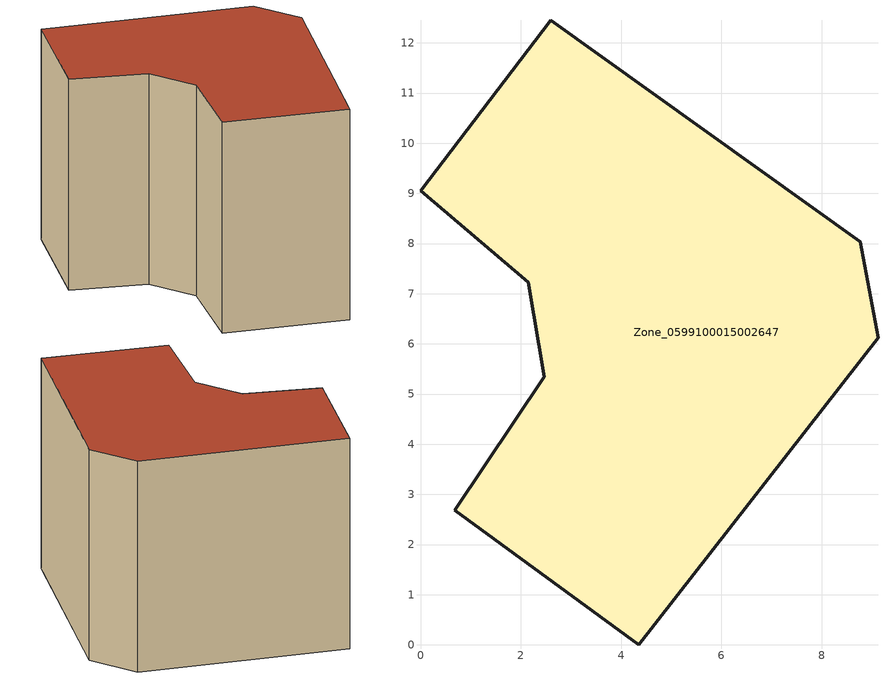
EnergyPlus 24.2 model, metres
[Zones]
Zone_0599100015002647
 floor ground (C_G): 2.6,12.45 8.77,8.03 9.12,6.12 4.35,0 0.68,2.68 2.46,5.34 2.15,7.23 0,9.05 z0.93
 wall outside (C_F): 8.77,8.03 2.6,12.45 0,9.05 2.15,7.23 2.46,5.34 0.68,2.68 4.35,0 9.12,6.12 8.77,8.03 z0.93:8.98
 roof outside (C_R): 9.12,6.12 8.77,8.03 2.6,12.45 0,9.05 2.15,7.23 2.46,5.34 0.68,2.68 4.35,0 z8.98
[BUILDING]
Pand.0599100015002647: North Axis=0; Terrain=City; Loads Convergence Tolerance Value=0.04; Temperature Convergence Tolerance Value=0.4; Solar Distribution=FullExterior; Maximum Number of Warmup Days=25; Minimum Number of Warmup Days=1
[Site:Location]
Rotterdam.The.Hague.AP_ZH_NLD Design_Conditions: Latitude=51.96; Longitude=4.45; Time Zone=1; Elevation=-4.5
[SITE:GROUNDTEMPERATURE:BUILDINGSURFACE]
18, 18, 18, 18, 18, 18, 18, 18, 18, 18, 18, 18
[MATERIAL] Thermal Absorptance=0.9; Solar Absorptance=0.7; Visible Absorptance=0.7
Name | Roughness | Thickness | Conductivity | Density | Specific Heat
G.TI.1975-1991 | MediumSmooth | 0.15 | 0.288461 | 540 | 1210
F.TI.1975-1991 | Rough | 0.3 | 0.230769 | 1920 | 840
R.TI.1975-1991 | MediumRough | 0.2 | 0.153846 | 1500 | 1000
[CONSTRUCTION]
C_G: G.TI.1975-1991
C_F: F.TI.1975-1991
C_R: R.TI.1975-1991
[ZONE]
Zone_0599100015002647: Type=1; Multiplier=1; Ceiling Height=Autocalculate; Volume=Autocalculate; Floor Area=autocalculate; Part of Total Floor Area=Yes
[ZONEINFILTRATION:DESIGNFLOWRATE]
Infil_Zone_0599100015002647: Zone or ZoneList or Space or SpaceList=Zone_0599100015002647; Schedule=AlwaysOn; Design Flow Rate Calculation Method=Flow/Area; Flow Rate per Floor Area=0.003; Constant Term Coefficient=1; Temperature Term Coefficient=0; Velocity Term Coefficient=0; Velocity Squared Term Coefficient=0
[HVACTEMPLATE:ZONE:IDEALLOADSAIRSYSTEM]
Zone_0599100015002647: Maximum Heating Supply Air Temperature=50; Minimum Cooling Supply Air Temperature=13; Maximum Heating Supply Air Humidity Ratio=0.0156; Minimum Cooling Supply Air Humidity Ratio=0.0077; Heating Limit=NoLimit; Cooling Limit=NoLimit; Dehumidification Control Type=ConstantSensibleHeatRatio; Cooling Sensible Heat Ratio=0.7; Dehumidification Setpoint=60; Humidification Control Type=None; Humidification Setpoint=30; Outdoor Air Method=None; Outdoor Air Flow Rate per Person=0.00944; Outdoor Air Flow Rate per Zone Floor Area=0; Outdoor Air Flow Rate per Zone=0; Demand Controlled Ventilation Type=None; Outdoor Air Economizer Type=NoEconomizer; Heat Recovery Type=None; Sensible Heat Recovery Effectiveness=0.7; Latent Heat Recovery Effectiveness=0.65
[ZONECONTROL:THERMOSTAT]
ThermostatControl_Zone_0599100015002647: Zone or ZoneList=Zone_0599100015002647; Control Type Schedule=DualSetpointControlType; Control 1=Thermostat_Zone_0599100015002647; Temperature Difference Between Cutout And Setpoint=0
[THERMOSTATSETPOINT:DUALSETPOINT]
Thermostat_Zone_0599100015002647: Heating Setpoint Temperature Schedule=HeatingSetpoint_Zone_0599100015002647; Cooling Setpoint Temperature Schedule=CoolingSetpoint_Zone_0599100015002647
[SCHEDULE:COMPACT]
HeatingSetpoint_Zone_0599100015002647: Through: 12/31, For: AllDays, Until: 24:00, 21
CoolingSetpoint_Zone_0599100015002647: Through: 12/31, For: AllDays, Until: 24:00, 24
DualSetpointControlType: Through: 12/31, For: AllDays, Until: 24:00, 4
AlwaysOn: Through: 12/31, For: AllDays, Until: 24:00, 1
